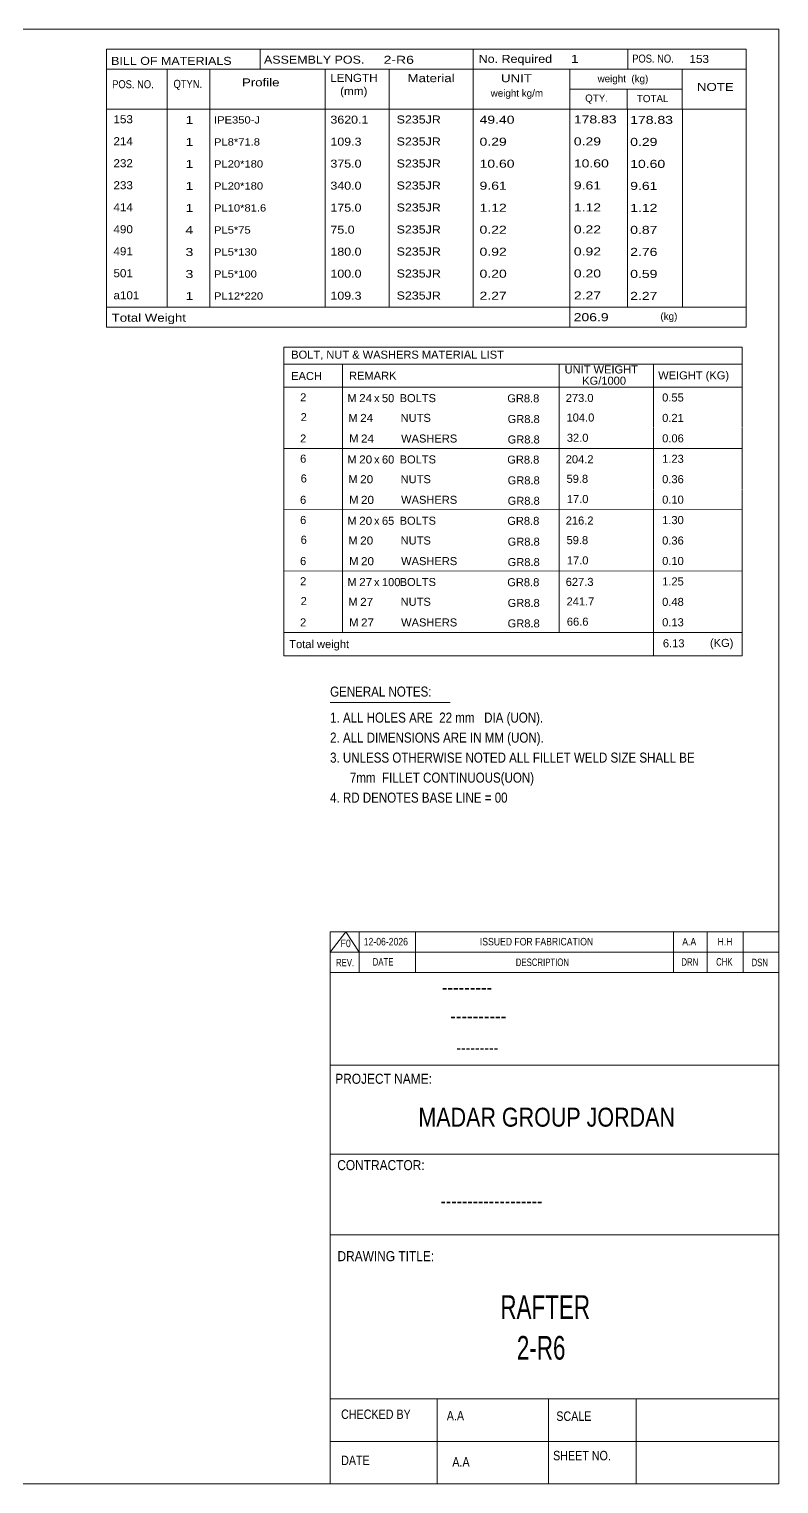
# Model space of a CAD drawing. Header units: millimetres. Extents: x 2 to 579, y 1 to 405.
# Drawn here: x 372.7 to 579, y 5 to 405 of the extents above; entities that cross this region are included whole.
import ezdxf

# ---------------------------------------------------------------- set-up
doc = ezdxf.new("R2010")
doc.units = ezdxf.units.MM
doc.linetypes.add('XKITLINE00', pattern=[0])
doc.layers.add('DrawingSheet', color=5, linetype='Continuous', lineweight=0)
doc.layers.add('OtherObjectType', color=7, linetype='Continuous', lineweight=0)
doc.styles.add('@ARIAL_UNICODE_MS_BOLD', font='ARIAL.TTF')
doc.styles.add('ARIAL', font='ARIAL.TTF')
doc.styles.add('ARIAL_NARROW', font='ARIALN.TTF')
doc.styles.add('COMIC_SANS_MS_BOLD', font='COMICBD.TTF')
doc.styles.add('SWIS721_EX_BT', font='ARIAL.TTF')
doc.styles.add('SWISSE', font='ARIAL.TTF')

# ---------------------------------------------------------------- blocks, each defined once
blk = doc.blocks.new('*A75')
at = {"layer": 'DrawingSheet', "color": 5, "linetype": 'XKITLINE00', "lineweight": 0}
for p, q in [((579, 405), (5, 405)), ((5, 405), (5, 5)), ((579, 5), (579, 405)), ((5, 5), (579, 5))]:
    blk.add_line(p, q, dxfattribs=at)
at = {"layer": 'DrawingSheet', "color": 5, "style": 'ARIAL', "width": 0.85}
blk.add_text('Tekla structures', height=2, rotation=90, dxfattribs=at).set_placement((4.5, 5.5))
blk = doc.blocks.new('*A76')
at = {"layer": 'OtherObjectType', "color": 7, "linetype": 'XKITLINE00', "lineweight": 0}
for p, q in [((442.76, 317.55), (442.75, 306.55)), ((442.76, 317.55), (568.88, 317.55)), ((568.88, 317.55), (568.88, 306.55)), ((442.75, 312.9), (568.88, 312.9)), ((458.87, 312.91), (458.87, 306.55)), ((518.57, 312.91), (518.57, 306.55)), ((544.47, 312.89), (544.47, 306.55)), ((442.76, 306.52), (442.76, 301.02)), ((442.77, 306.55), (568.88, 306.55)), ((458.92, 306.55), (458.92, 300.93)), ((518.57, 306.55), (518.57, 300.93)), ((544.5, 306.55), (544.5, 301.05)), ((568.88, 306.55), (568.88, 301.05)), ((442.79, 300.93), (442.79, 295.32)), ((458.95, 300.93), (458.95, 295.31)), ((518.57, 300.93), (518.57, 295.31)), ((544.5, 300.93), (544.5, 295.43)), ((568.88, 300.93), (568.88, 295.43)), ((442.79, 295.3), (442.79, 289.73)), ((458.95, 295.31), (458.95, 289.69)), ((518.57, 295.31), (518.57, 289.69)), ((544.5, 295.31), (544.5, 289.7)), ((568.88, 295.31), (568.88, 289.7)), ((568.88, 289.7), (442.75, 289.73)), ((442.76, 289.66), (442.76, 284.16)), ((458.92, 289.69), (458.92, 284.07)), ((518.57, 289.69), (518.57, 284.07)), ((544.5, 289.69), (544.5, 284.19)), ((568.88, 289.69), (568.88, 284.19)), ((442.79, 284.07), (442.79, 278.46)), ((458.95, 284.07), (458.95, 278.46)), ((518.57, 284.07), (518.57, 278.46)), ((544.5, 284.07), (544.5, 278.57)), ((568.88, 284.07), (568.88, 278.57)), ((442.79, 278.44), (442.79, 272.87)), ((458.95, 278.45), (458.95, 272.84)), ((518.57, 278.46), (518.57, 272.84)), ((544.5, 278.45), (544.5, 272.85)), ((568.88, 278.45), (568.88, 272.84)), ((568.88, 272.84), (442.75, 272.87)), ((442.76, 272.81), (442.76, 267.31)), ((458.92, 272.83), (458.92, 267.22)), ((518.57, 272.84), (518.57, 267.22)), ((544.5, 272.83), (544.5, 267.33)), ((568.88, 272.84), (568.88, 267.34)), ((442.79, 267.22), (442.79, 261.6)), ((458.95, 267.22), (458.95, 261.6)), ((518.57, 267.22), (518.57, 261.6)), ((544.5, 267.21), (544.5, 261.71)), ((568.88, 267.22), (568.88, 261.72)), ((442.79, 261.58), (442.79, 256.02)), ((458.95, 261.6), (458.95, 255.98)), ((518.57, 261.6), (518.57, 255.98)), ((544.5, 261.6), (544.5, 255.99)), ((568.88, 261.6), (568.88, 255.99)), ((568.88, 255.99), (442.75, 256.02)), ((442.76, 255.95), (442.76, 250.45)), ((458.92, 255.98), (458.92, 250.36)), ((518.57, 255.98), (518.57, 250.36)), ((544.5, 255.98), (544.5, 250.48)), ((568.88, 255.98), (568.88, 250.48)), ((442.79, 250.36), (442.79, 244.75)), ((458.95, 250.36), (458.95, 244.74)), ((518.57, 250.36), (518.57, 244.74)), ((544.5, 250.36), (544.5, 244.86)), ((568.88, 250.36), (568.88, 244.86)), ((442.79, 244.73), (442.79, 239.16)), ((458.95, 244.74), (458.95, 239.13)), ((518.57, 244.74), (518.57, 239.12)), ((544.5, 244.74), (544.5, 239.13)), ((568.88, 244.74), (568.88, 239.13)), ((568.88, 239.13), (442.75, 239.16)), ((442.78, 239.12), (442.78, 232.72)), ((442.85, 239.12), (568.87, 239.12)), ((544.5, 239.09), (544.5, 232.67)), ((568.87, 239.09), (568.87, 232.68)), ((442.77, 232.68), (568.87, 232.68))]:
    blk.add_line(p, q, dxfattribs=at)
at = {"layer": 'OtherObjectType', "color": 7, "style": 'ARIAL_NARROW'}
for s, width, p in [('BOLT, NUT & WASHERS MATERIAL LIST', 1.211571, (444.79, 314.39)), ('UNIT WEIGHT', 1.211571, (520.03, 310.32)), ('EACH', 1.211571, (444.78, 308.52)), ('REMARK', 1.211571, (460.7, 308.61)), (' KG/1000', 1.211571, (524.02, 307.23)), ('WEIGHT (KG)', 1.211571, (545.78, 308.7)), ('2', 1.211571, (447.26, 302.65)), ('M', 1.211571, (460.26, 302.45)), ('24', 1.275, (463.5, 302.43)), ('x', 1.211571, (467.58, 302.43)), ('50', 1.211571, (469.76, 302.42)), ('BOLTS', 1.211571, (474.63, 302.44)), ('GR8.8', 1.211571, (504.25, 302.39)), ('273.0', 1.211571, (520.34, 302.48)), ('0.55', 1.211571, (546.87, 302.61)), ('2', 1.211571, (447.4, 297.21)), ('M', 1.211571, (460.54, 297.01)), ('24', 1.275, (463.78, 296.99)), ('NUTS', 1.211571, (474.91, 297.01)), ('GR8.8', 1.211571, (504.35, 296.69)), ('104.0', 1.211571, (520.56, 297.1)), ('0.21', 1.211571, (546.87, 296.99)), ('2', 1.211571, (447.24, 291.34)), ('M', 1.211571, (460.76, 291.34)), ('24', 1.275, (464, 291.32)), ('WASHERS', 1.211571, (475.04, 291.33)), ('GR8.8', 1.211571, (504.35, 291.07)), ('32.0', 1.211571, (520.64, 291.54)), ('0.06', 1.211571, (546.87, 291.38)), ('6', 1.211571, (447.26, 285.8)), ('M', 1.211571, (460.26, 285.59)), ('20', 1.275, (463.5, 285.57)), ('x', 1.211571, (467.58, 285.57)), ('60', 1.211571, (469.76, 285.56)), ('BOLTS', 1.211571, (474.63, 285.58)), ('GR8.8', 1.211571, (504.25, 285.53)), ('204.2', 1.211571, (520.34, 285.62)), ('1.23', 1.211571, (546.87, 285.76)), ('6', 1.211571, (447.4, 280.35)), ('M', 1.211571, (460.54, 280.16)), ('20', 1.275, (463.78, 280.14)), ('NUTS', 1.211571, (474.91, 280.15)), ('GR8.8', 1.211571, (504.35, 279.83)), ('59.8', 1.211571, (520.56, 280.25)), ('0.36', 1.211571, (546.87, 280.14)), ('6', 1.211571, (447.24, 274.48)), ('M', 1.211571, (460.76, 274.48)), ('20', 1.275, (464, 274.46)), ('WASHERS', 1.211571, (475.04, 274.48)), ('GR8.8', 1.211571, (504.35, 274.21)), ('17.0', 1.211571, (520.64, 274.68)), ('0.10', 1.211571, (546.87, 274.52)), ('6', 1.211571, (447.26, 268.94)), ('M', 1.211571, (460.26, 268.73)), ('20', 1.275, (463.5, 268.71)), ('x', 1.211571, (467.58, 268.72)), ('65', 1.211571, (469.76, 268.71)), ('BOLTS', 1.211571, (474.63, 268.73)), ('GR8.8', 1.211571, (504.25, 268.68)), ('216.2', 1.211571, (520.34, 268.77)), ('1.30', 1.211571, (546.87, 268.9)), ('6', 1.211571, (447.4, 263.49)), ('M', 1.211571, (460.54, 263.3)), ('20', 1.275, (463.78, 263.28)), ('NUTS', 1.211571, (474.91, 263.29)), ('GR8.8', 1.211571, (504.35, 262.97)), ('59.8', 1.211571, (520.56, 263.39)), ('0.36', 1.211571, (546.87, 263.28)), ('17.0', 1.211571, (520.64, 257.82)), ('6', 1.211571, (447.24, 257.63)), ('M', 1.211571, (460.76, 257.63)), ('20', 1.275, (464, 257.6)), ('WASHERS', 1.211571, (475.04, 257.62)), ('GR8.8', 1.211571, (504.35, 257.36)), ('0.10', 1.211571, (546.87, 257.66)), ('2', 1.211571, (447.26, 252.09)), ('M', 1.211571, (460.26, 251.88)), ('27', 1.275, (463.5, 251.86)), ('x', 1.211571, (467.58, 251.86)), ('100', 1.211571, (469.76, 251.85)), ('BOLTS', 1.211571, (474.63, 251.87)), ('GR8.8', 1.211571, (504.25, 251.82)), ('627.3', 1.211571, (520.34, 251.91)), ('1.25', 1.211571, (546.87, 252.04)), ('2', 1.211571, (447.4, 246.64)), ('M', 1.211571, (460.54, 246.44)), ('27', 1.275, (463.78, 246.42)), ('NUTS', 1.211571, (474.91, 246.44)), ('GR8.8', 1.211571, (504.35, 246.12)), ('241.7', 1.211571, (520.56, 246.53)), ('0.48', 1.211571, (546.87, 246.42)), ('2', 1.211571, (447.24, 240.77)), ('M', 1.211571, (460.76, 240.77)), ('27', 1.275, (464, 240.75)), ('WASHERS', 1.211571, (475.04, 240.76)), ('GR8.8', 1.211571, (504.35, 240.5)), ('66.6', 1.211571, (520.64, 240.97)), ('0.13', 1.211571, (546.87, 240.81)), ('Total weight', 1.211571, (444.26, 234.8)), ('6.13', 1.211571, (547.07, 235.03)), ('(KG)', 1.211571, (560.02, 235.13))]:
    blk.add_text(s, height=2.2, dxfattribs=dict(at, width=width)).set_placement(p)
blk = doc.blocks.new('*A77')
at = {"layer": 'OtherObjectType', "color": 7, "linetype": 'XKITLINE00', "lineweight": 0}
blk.add_line((455.5, 219.82), (488.5, 219.82), dxfattribs=at)
at = {"layer": 'OtherObjectType', "color": 7, "style": 'ARIAL_NARROW', "width": 1.008832}
for s, p in [('GENERAL NOTES:', (455.5, 221.47)), ('1. ALL HOLES ARE  22 mm   DIA (UON).', (455.5, 214.32)), ('2. ALL DIMENSIONS ARE IN MM (UON).', (455.5, 208.82)), ('3. UNLESS OTHERWISE NOTED ALL FILLET WELD SIZE SHALL BE', (455.5, 203.32)), ('7mm  FILLET CONTINUOUS(UON)', (460.95, 197.82)), ('4. RD DENOTES BASE LINE = 00', (455.5, 192.32))]:
    blk.add_text(s, height=2.75, dxfattribs=at).set_placement(p)
blk = doc.blocks.new('*A78')
at = {"layer": 'OtherObjectType', "color": 7, "linetype": 'XKITLINE00', "lineweight": 0}
for p, q in [((455.5, 156.76), (579, 156.76)), ((455.5, 151.21), (459.82, 156.76)), ((455.5, 151.21), (455.5, 156.76)), ((459.82, 156.76), (463.53, 151.21)), ((463.53, 151.21), (463.53, 156.76)), ((478.97, 151.21), (478.97, 156.76)), ((549.98, 151.21), (549.98, 156.76)), ((559.24, 151.21), (559.24, 156.76)), ((569.12, 151.21), (569.12, 156.76)), ((579, 151.21), (579, 156.76)), ((455.5, 151.21), (579, 151.21)), ((455.5, 145.65), (455.5, 151.21)), ((459.21, 151.21), (579, 151.21)), ((463.53, 145.65), (463.53, 151.21)), ((478.97, 145.65), (478.97, 151.21)), ((549.98, 145.65), (549.98, 151.21)), ((559.24, 145.65), (559.24, 151.21)), ((569.12, 145.65), (569.12, 151.21)), ((579, 145.65), (579, 151.21))]:
    blk.add_line(p, q, dxfattribs=at)
at = {"layer": 'OtherObjectType', "color": 7, "style": 'ARIAL_NARROW'}
for s, height, width, p in [('F0', 2.058, 1.008832, (458.4, 152.59)), ('12-06-2026', 2.058, 1.008832, (464.76, 153.06)), ('ISSUED FOR FABRICATION', 2.0583, 1.008832, (496.71, 153.06)), ('A.A', 2.058, 1.008832, (552.4, 153.06)), ('H.H', 2.058, 1.008832, (562.13, 153.06)), ('REV.', 2.058, 0.907949, (457.13, 147.31)), ('DATE', 2.058, 0.907949, (467.23, 147.5)), ('DESCRIPTION', 2.0583, 0.907949, (506.61, 147.39)), ('DRN', 2.058, 0.907949, (552.17, 147.47)), ('CHK', 2.058, 0.907949, (561.72, 147.5)), ('DSN', 2.058, 0.907949, (571.47, 147.35))]:
    blk.add_text(s, height=height, dxfattribs=dict(at, width=width)).set_placement(p)
blk = doc.blocks.new('*A80')
at = {"layer": 'OtherObjectType', "color": 2, "linetype": 'XKITLINE00', "lineweight": 0}
for p, q in [((455.5, 145.65), (579, 145.65)), ((455.5, 5), (455.5, 145.64)), ((578.98, 145.64), (579, 5)), ((579, 120.14), (455.5, 120.14)), ((455.5, 95.63), (579, 95.63)), ((579, 73.49), (455.5, 73.49)), ((579, 28.4), (455.5, 28.4)), ((484.94, 28.4), (484.94, 5)), ((515.62, 5), (515.62, 28.4)), ((539.75, 5), (539.75, 28.4)), ((579, 16.7), (455.5, 16.7)), ((579, 5), (455.5, 5))]:
    blk.add_line(p, q, dxfattribs=at)
at = {"layer": 'OtherObjectType', "color": 4, "style": '@ARIAL_UNICODE_MS_BOLD', "width": 0.85}
blk.add_text('---------', height=3.9, dxfattribs=at).set_placement((486.23, 139.59))
at = {"layer": 'OtherObjectType', "color": 7, "style": 'ARIAL', "width": 0.85}
for s, height, p in [('----------', 3.9, (488.56, 131.77)), ('---------', 3.25, (490.21, 123.31))]:
    blk.add_text(s, height=height, dxfattribs=at).set_placement(p)
at = {"layer": 'OtherObjectType', "color": 3, "width": 0.85}
for s, style, p in [('PROJECT NAME:', 'SWIS721_EX_BT', (456.92, 115.01)), ('CONTRACTOR:', 'SWISSE', (457.47, 91.27)), ('DRAWING TITLE:', 'SWIS721_EX_BT', (457.53, 66.24))]:
    blk.add_text(s, height=2.7618, dxfattribs=dict(at, style=style)).set_placement(p)
at = {"layer": 'OtherObjectType', "color": 7, "width": 0.85}
for s, height, p in [('MADAR GROUP JORDAN', 5.2, (479.79, 103.23)), ('CHECKED BY', 2.592, (458.53, 22.86)), ('A.A', 2.592, (487.61, 22.45)), ('SCALE', 2.592, (517.74, 22.33)), ('DATE', 2.592, (458.54, 10.16)), ('A.A', 2.592, (489.14, 9.76)), ('SHEET NO.', 2.592, (516.87, 11.49))]:
    blk.add_text(s, height=height, dxfattribs=at).set_placement(p)
at = {"layer": 'OtherObjectType', "color": 1}
for s, height, style, width, p in [('-------------------', 3.9, 'COMIC_SANS_MS_BOLD', 0.85, (485.87, 80.86)), ('RAFTER', 6.5, 'ARIAL', 0.68, (502.34, 50.37)), ('2-R6', 6.5, 'ARIAL', 0.68, (506.88, 39.17))]:
    blk.add_text(s, height=height, dxfattribs=dict(at, style=style, width=width)).set_placement(p)
blk = doc.blocks.new('*A81')
at = {"layer": 'OtherObjectType', "color": 7, "linetype": 'XKITLINE00', "lineweight": 0}
for p, q in [((393.98, 399.5), (569.98, 399.5)), ((393.98, 399.5), (393.98, 388.5)), ((436.26, 399.42), (436.26, 393.87)), ((494.85, 394), (494.85, 399.5)), ((537.43, 393.96), (537.43, 399.42)), ((569.98, 394), (569.98, 399.5)), ((393.98, 394), (569.98, 394)), ((410.64, 394), (410.64, 383)), ((422.4, 393.98), (422.4, 383.03)), ((454.12, 393.99), (454.13, 383)), ((471.78, 393.98), (471.78, 383)), ((494.85, 393.98), (494.85, 383)), ((521.43, 394), (521.43, 383)), ((552.42, 394), (552.42, 383)), ((569.98, 394), (569.98, 388.5)), ((393.98, 388.5), (393.98, 383)), ((521.45, 388.52), (552.45, 388.52)), ((537.28, 388.52), (537.28, 383)), ((569.98, 388.5), (569.98, 383)), ((393.98, 383), (569.98, 383)), ((393.98, 383), (393.98, 376.95)), ((410.63, 383), (410.63, 376.95)), ((422.44, 382.99), (422.44, 376.95)), ((454.12, 383), (454.11, 376.95)), ((471.79, 383), (471.79, 376.95)), ((494.87, 383), (494.87, 376.95)), ((521.44, 383), (521.44, 376.95)), ((537.33, 382.95), (537.33, 376.95)), ((552.43, 383), (552.43, 376.95)), ((569.98, 383), (569.98, 376.95)), ((393.98, 376.95), (393.98, 370.9)), ((410.63, 376.95), (410.63, 370.9)), ((422.44, 376.94), (422.44, 370.9)), ((454.12, 376.95), (454.11, 370.9)), ((471.79, 376.95), (471.79, 370.9)), ((494.87, 376.95), (494.87, 370.9)), ((521.44, 376.95), (521.44, 370.9)), ((537.33, 376.9), (537.33, 370.9)), ((552.43, 376.95), (552.43, 370.9)), ((569.98, 376.95), (569.98, 370.9)), ((393.98, 370.9), (393.98, 364.85)), ((410.63, 370.9), (410.63, 364.85)), ((422.44, 370.89), (422.44, 364.85)), ((454.12, 370.9), (454.11, 364.85)), ((471.79, 370.9), (471.79, 364.85)), ((494.87, 370.9), (494.87, 364.85)), ((521.44, 370.9), (521.44, 364.85)), ((537.33, 370.85), (537.33, 364.85)), ((552.43, 370.9), (552.43, 364.85)), ((569.98, 370.9), (569.98, 364.85)), ((393.98, 364.85), (393.98, 358.8)), ((410.63, 364.85), (410.63, 358.8)), ((422.44, 364.84), (422.44, 358.8)), ((454.12, 364.85), (454.11, 358.8)), ((471.79, 364.85), (471.79, 358.8)), ((494.87, 364.85), (494.87, 358.8)), ((521.44, 364.85), (521.44, 358.8)), ((537.33, 364.8), (537.33, 358.8)), ((552.43, 364.85), (552.43, 358.8)), ((569.98, 364.85), (569.98, 358.8)), ((393.98, 358.8), (393.98, 352.75)), ((410.63, 358.8), (410.63, 352.75)), ((422.44, 358.79), (422.44, 352.75)), ((454.12, 358.8), (454.11, 352.75)), ((471.79, 358.8), (471.79, 352.75)), ((494.87, 358.8), (494.87, 352.75)), ((521.44, 358.8), (521.44, 352.75)), ((537.33, 358.75), (537.33, 352.75)), ((552.43, 358.8), (552.43, 352.75)), ((569.98, 358.8), (569.98, 352.75)), ((393.98, 352.75), (393.98, 346.7)), ((410.63, 352.75), (410.63, 346.7)), ((422.44, 352.74), (422.44, 346.7)), ((454.12, 352.75), (454.11, 346.7)), ((471.79, 352.75), (471.79, 346.7)), ((494.87, 352.75), (494.87, 346.7)), ((521.44, 352.75), (521.44, 346.7)), ((537.33, 352.7), (537.33, 346.7)), ((552.43, 352.75), (552.43, 346.7)), ((569.98, 352.75), (569.98, 346.7)), ((393.98, 346.7), (393.98, 340.65)), ((410.63, 346.7), (410.63, 340.65)), ((422.44, 346.69), (422.44, 340.65)), ((454.12, 346.7), (454.11, 340.65)), ((471.79, 346.7), (471.79, 340.65)), ((494.87, 346.7), (494.87, 340.65)), ((521.44, 346.7), (521.44, 340.65)), ((537.33, 346.65), (537.33, 340.65)), ((552.43, 346.7), (552.43, 340.65)), ((569.98, 346.7), (569.98, 340.65)), ((393.98, 340.65), (393.98, 334.6)), ((410.63, 340.65), (410.63, 334.6)), ((422.44, 340.64), (422.44, 334.6)), ((454.12, 340.65), (454.11, 334.6)), ((471.79, 340.65), (471.79, 334.6)), ((494.87, 340.65), (494.87, 334.6)), ((521.44, 340.65), (521.44, 334.6)), ((537.33, 340.6), (537.33, 334.6)), ((552.43, 340.65), (552.43, 334.6)), ((569.98, 340.65), (569.98, 334.6)), ((393.98, 334.6), (393.98, 328.55)), ((410.63, 334.6), (410.63, 328.55)), ((422.44, 334.59), (422.44, 328.55)), ((454.12, 334.6), (454.11, 328.55)), ((471.79, 334.6), (471.79, 328.55)), ((494.87, 334.6), (494.87, 328.55)), ((521.44, 334.6), (521.44, 328.55)), ((537.33, 334.55), (537.33, 328.55)), ((552.43, 334.6), (552.43, 328.55)), ((569.98, 334.6), (569.98, 328.55)), ((393.98, 328.55), (569.98, 328.55)), ((393.98, 328.55), (393.98, 323.05)), ((521.44, 328.55), (521.44, 323.05)), ((569.98, 328.55), (569.98, 323.05)), ((393.98, 323.05), (569.98, 323.05))]:
    blk.add_line(p, q, dxfattribs=at)
at = {"layer": 'OtherObjectType', "color": 7, "style": 'ARIAL_NARROW'}
for s, height, width, p in [('BILL OF MATERIALS', 2.2, 1.36, (395.25, 395.16)), ('ASSEMBLY POS.', 2.2, 1.36, (437.3, 395.5)), ('2-R6', 2.2, 1.525501, (470.23, 395.46)), ('No. Required', 2.2, 1.36, (496.39, 395.72)), ('1', 2.2, 1.525501, (521.75, 395.72)), ('POS. NO.', 2.2, 1.02, (538.63, 395.79)), ('153', 2.2, 1.270501, (554.4, 395.69)), ('LENGTH', 2.2, 1.275, (455.54, 390.49)), ('Material', 2.2, 1.445, (476.81, 390.41)), ('UNIT', 2.2, 1.445, (502.52, 390.4)), ('weight  (kg)', 1.98, 1.19, (529.11, 390.39)), ('POS. NO.', 2.2, 1.02, (395.53, 388.74)), ('QTYN.', 2.2, 1.02, (412.42, 388.84)), ('Profile', 2.2, 1.445, (431.26, 389.25)), ('(mm)', 2.2, 1.275, (458.26, 386.86)), ('weight kg/m', 1.98, 1.19, (499.69, 386.4)), ('NOTE', 2.2, 1.445, (556.44, 387.99)), ('QTY.', 1.98, 1.19, (525.68, 385.03)), ('TOTAL', 1.98, 1.19, (539.9, 384.91)), ('153', 2.2, 1.270501, (395.89, 379.12)), ('1', 2.2, 1.525501, (415.71, 378.91)), ('IPE350-J', 1.98, 1.355501, (423.56, 379.04)), ('3620.1', 2.2, 1.355501, (455.59, 379.01)), ('S235JR', 2.2, 1.355501, (473.81, 379.05)), ('49.40', 2.2, 1.525501, (496.62, 378.99)), ('178.83', 2.2, 1.525501, (522.57, 379.07)), ('178.83', 2.2, 1.525501, (538.08, 378.94)), ('214', 2.2, 1.270501, (395.89, 373.07)), ('1', 2.2, 1.525501, (415.71, 372.86)), ('PL8*71.8', 1.98, 1.355501, (423.56, 372.99)), ('109.3', 2.2, 1.355501, (455.59, 372.96)), ('S235JR', 2.2, 1.355501, (473.81, 373)), ('0.29', 2.2, 1.525501, (496.62, 372.94)), ('0.29', 2.2, 1.525501, (522.57, 373.02)), ('0.29', 2.2, 1.525501, (538.08, 372.89)), ('232', 2.2, 1.270501, (395.89, 367.02)), ('1', 2.2, 1.525501, (415.71, 366.81)), ('PL20*180', 1.98, 1.355501, (423.56, 366.94)), ('375.0', 2.2, 1.355501, (455.59, 366.91)), ('S235JR', 2.2, 1.355501, (473.81, 366.95)), ('10.60', 2.2, 1.525501, (496.62, 366.89)), ('10.60', 2.2, 1.525501, (522.57, 366.97)), ('10.60', 2.2, 1.525501, (538.08, 366.84)), ('233', 2.2, 1.270501, (395.89, 360.97)), ('1', 2.2, 1.525501, (415.71, 360.76)), ('PL20*180', 1.98, 1.355501, (423.56, 360.89)), ('340.0', 2.2, 1.355501, (455.59, 360.86)), ('S235JR', 2.2, 1.355501, (473.81, 360.9)), ('9.61', 2.2, 1.525501, (496.62, 360.84)), ('9.61', 2.2, 1.525501, (522.57, 360.92)), ('9.61', 2.2, 1.525501, (538.08, 360.79)), ('414', 2.2, 1.270501, (395.89, 354.92)), ('1', 2.2, 1.525501, (415.71, 354.71)), ('PL10*81.6', 1.98, 1.355501, (423.56, 354.84)), ('175.0', 2.2, 1.355501, (455.59, 354.81)), ('S235JR', 2.2, 1.355501, (473.81, 354.85)), ('1.12', 2.2, 1.525501, (496.62, 354.79)), ('1.12', 2.2, 1.525501, (522.57, 354.87)), ('1.12', 2.2, 1.525501, (538.08, 354.74)), ('490', 2.2, 1.270501, (395.89, 348.87)), ('4', 2.2, 1.525501, (415.71, 348.66)), ('PL5*75', 1.98, 1.355501, (423.56, 348.79)), ('75.0', 2.2, 1.355501, (455.59, 348.76)), ('S235JR', 2.2, 1.355501, (473.81, 348.8)), ('0.22', 2.2, 1.525501, (496.62, 348.74)), ('0.22', 2.2, 1.525501, (522.57, 348.82)), ('0.87', 2.2, 1.525501, (538.08, 348.69)), ('491', 2.2, 1.270501, (395.89, 342.82)), ('3', 2.2, 1.525501, (415.71, 342.61)), ('PL5*130', 1.98, 1.355501, (423.56, 342.74)), ('180.0', 2.2, 1.355501, (455.59, 342.71)), ('S235JR', 2.2, 1.355501, (473.81, 342.75)), ('0.92', 2.2, 1.525501, (496.62, 342.69)), ('0.92', 2.2, 1.525501, (522.57, 342.77)), ('2.76', 2.2, 1.525501, (538.08, 342.64)), ('501', 2.2, 1.270501, (395.89, 336.77)), ('3', 2.2, 1.525501, (415.71, 336.56)), ('PL5*100', 1.98, 1.355501, (423.56, 336.69)), ('100.0', 2.2, 1.355501, (455.59, 336.66)), ('S235JR', 2.2, 1.355501, (473.81, 336.7)), ('0.20', 2.2, 1.525501, (496.62, 336.64)), ('0.20', 2.2, 1.525501, (522.57, 336.72)), ('0.59', 2.2, 1.525501, (538.08, 336.59)), ('a101', 2.2, 1.270501, (395.89, 330.72)), ('1', 2.2, 1.525501, (415.71, 330.51)), ('PL12*220', 1.98, 1.355501, (423.56, 330.64)), ('109.3', 2.2, 1.355501, (455.59, 330.61)), ('S235JR', 2.2, 1.355501, (473.81, 330.65)), ('2.27', 2.2, 1.525501, (496.62, 330.59)), ('2.27', 2.2, 1.525501, (522.57, 330.67)), ('2.27', 2.2, 1.525501, (538.08, 330.54)), ('Total Weight', 2.2, 1.445, (395.4, 324.54)), ('206.9', 2.2, 1.525501, (522.52, 324.69)), ('(kg)', 1.98, 1.19, (546.4, 325.06))]:
    blk.add_text(s, height=height, dxfattribs=dict(at, width=width)).set_placement(p)

msp = doc.modelspace()

# ---------------------------------------------------------------- block references
at = {"lineweight": 0}
for name in ['*A75', '*A81', '*A76', '*A77', '*A78', '*A80']:
    msp.add_blockref(name, (0, 0), dxfattribs=at)

doc.saveas('drawing.dxf')
